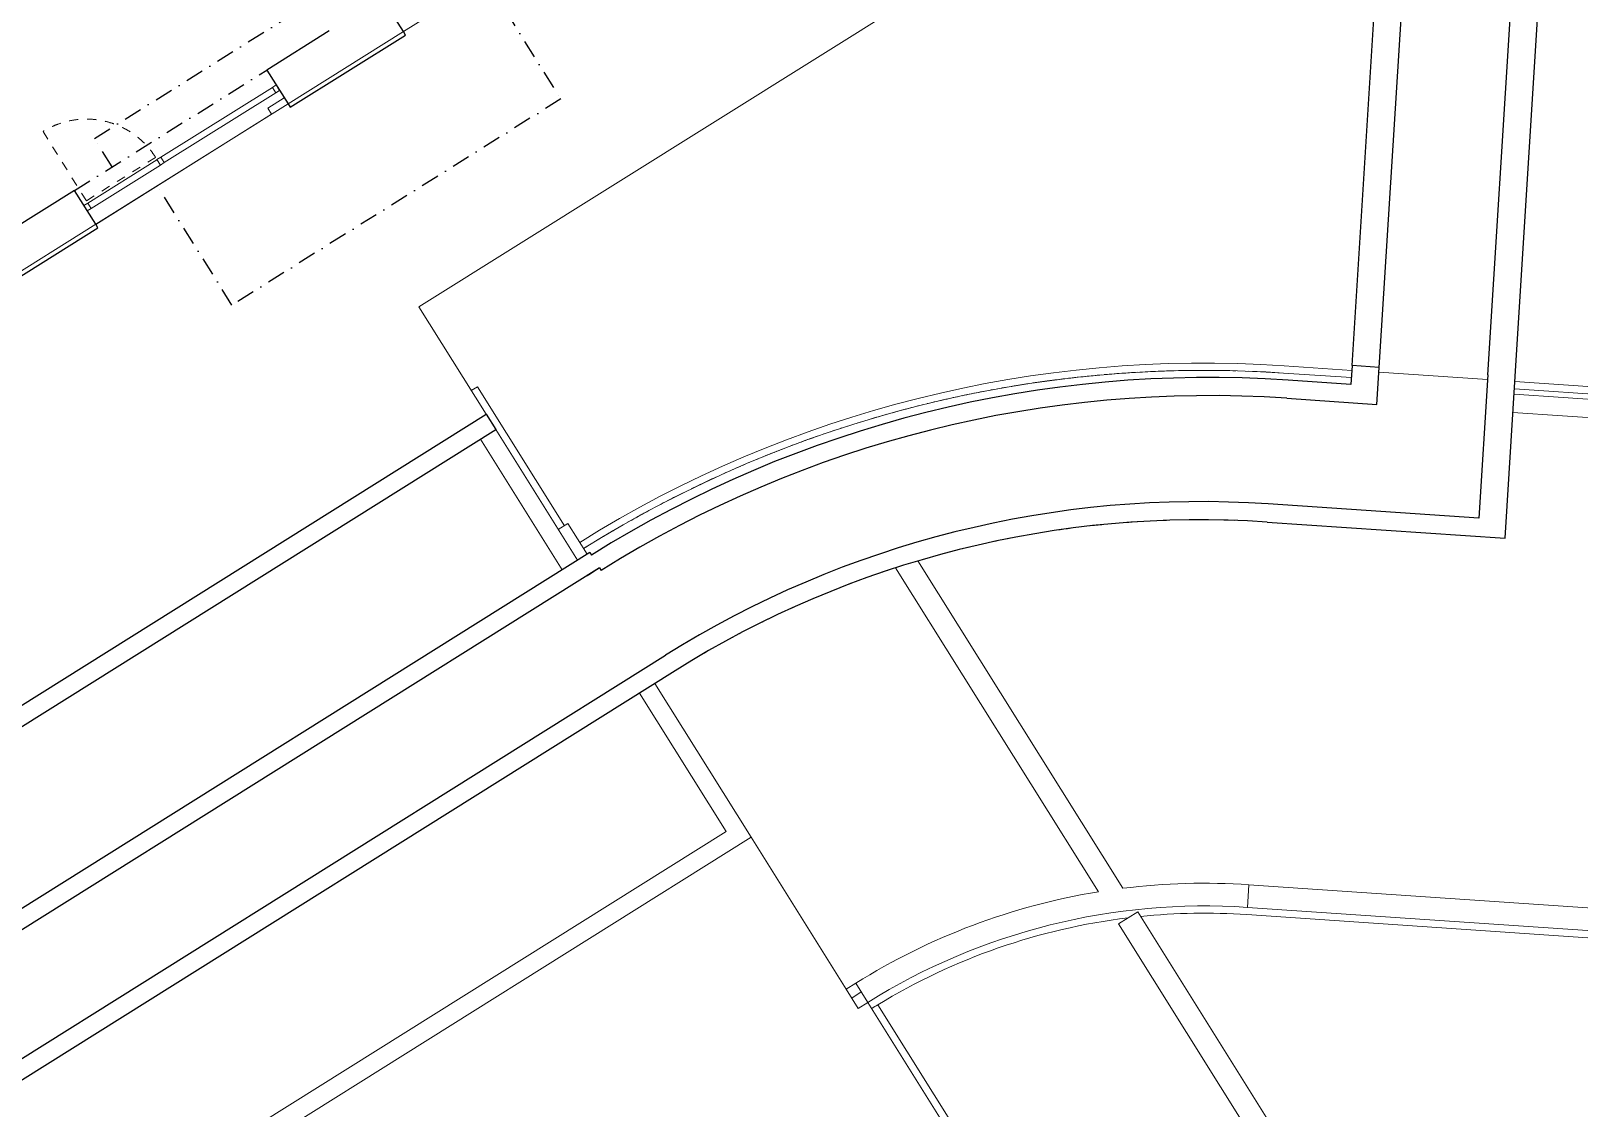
# Model space of a CAD drawing. Header units: millimetres. Extents: x -10647 to 220459, y -5491 to 72638.
# Drawn here: x 153865 to 170923, y 43317 to 55183 of the extents above; entities that cross this region are included whole.
import ezdxf

# ---------------------------------------------------------------- set-up
doc = ezdxf.new("R2010")
doc.units = ezdxf.units.MM
doc.linetypes.add('HA_Dash_2mm-S1mm', pattern=[200, 100, -100])
doc.linetypes.add('HA_DashDot_4mm-S1mm', pattern=[400, 200, -100, 0, -100])
for name, color, linetype, lineweight in [('A-DOOR-____-OTLN', 9, 'Continuous', 9), ('A-FLOR-____-OTLN', 9, 'Continuous', 9), ('A-FLOR-____-OVHD', 9, 'HA_DashDot_4mm-S1mm', 25), ('A-GLAZ-CURT-MCUT', 9, 'Continuous', 5), ('A-GLAZ-CURT-OTLN', 9, 'Continuous', 5), ('A-GLAZ-CWMG-MCUT', 9, 'Continuous', 5), ('A-GLAZ-CWMG-OTLN', 9, 'Continuous', 5), ('A-WALL-____-MCUT', 9, 'Continuous', 25), ('A-WALL-____-OTLN', 9, 'Continuous', 9), ('I-WALL-____-MCUT', 9, 'Continuous', 25), ('I-WALL-____-OTLN', 9, 'Continuous', 9), ('S-BEAM-____-OTLN', 9, 'Continuous', 9)]:
    doc.layers.add(name, color=color, linetype=linetype, lineweight=lineweight)

# ---------------------------------------------------------------- blocks, each defined once
blk = doc.blocks.new('Systémový panel - Sklo-1479875-schema POHLEDU D_130_6300')
at = {"layer": 'A-GLAZ-CURT-MCUT'}
for p, q in [((725, 70), (-725, 70)), ((-725, 70), (-725, 0)), ((-725, 0), (725, 0)), ((725, 0), (725, 70))]:
    blk.add_line(p, q, dxfattribs=at)
blk = doc.blocks.new('Obdélníková příčel - 50x70mm EXT-1479396-schema POHLEDU D_130_6300')
at = {"layer": 'A-GLAZ-CWMG-MCUT'}
for p, q in [((-50, 0), (0, 0)), ((-50, -70), (-50, 0)), ((0, 0), (0, -70)), ((0, -70), (-50, -70))]:
    blk.add_line(p, q, dxfattribs=at)
blk = doc.blocks.new('Obdélníková příčel - 50x70mm EXT-1479397-schema POHLEDU D_130_6300')
at = {"layer": 'A-GLAZ-CWMG-MCUT'}
for p, q in [((0, 0), (-50, 0)), ((-50, 0), (-50, -70)), ((0, -70), (0, 0)), ((-50, -70), (0, -70))]:
    blk.add_line(p, q, dxfattribs=at)
blk = doc.blocks.new('ABMV_CW_Single_Swing_Generic - Ex_Glass_SKLOPNE-1529247-schema POHLEDU D_130_6300')
at = {"layer": 'A-DOOR-____-OTLN', "linetype": 'HA_Dash_2mm-S1mm', "lineweight": 5}
for p in [(-450, -30), (450, -930)]:
    blk.add_line(p, (450, -30), dxfattribs=at)
blk.add_arc((450, -30), 900, 180, 270, dxfattribs=at)
blk = doc.blocks.new('Obdélníková příčel - 50x70mm EXT-1479461-schema POHLEDU D_130_6300')
at = {"layer": 'A-GLAZ-CWMG-OTLN'}
for p, q in [((-22464, 53287), (-21702, 53765)), ((-22427, 53228), (-21665, 53706))]:
    blk.add_line(p, q, dxfattribs=at)
blk = doc.blocks.new('Obdélníková příčel - 50x70mm EXT-1479394-schema POHLEDU D_130_6300')
at = {"layer": 'A-GLAZ-CWMG-MCUT'}
for p, q in [((-25, 0), (25, 0)), ((-25, -70), (-25, 0)), ((25, 0), (25, -70)), ((25, -70), (-25, -70))]:
    blk.add_line(p, q, dxfattribs=at)
blk = doc.blocks.new('185-01_OBJEKT D_Central_rvt-5-schema POHLEDU D_130_6300')
at = {"layer": 'A-FLOR-____-OTLN'}
for p, q in [((-20482, 54333), (-20300, 54448)), ((-22376, 53052), (-20440, 54265)), ((-20440, 54266), (-20482, 54333)), ((-20440, 54265), (-20440, 54266))]:
    blk.add_line(p, q, dxfattribs=at)
at = {"layer": 'A-FLOR-____-OVHD'}
for p, q in [((-18076, 55747), (-17253, 54434)), ((-22391, 54000), (-20002, 55497)), ((-22610, 53426), (-20492, 54753)), ((-17253, 54434), (-20876, 52164)), ((-22195, 53686), (-22391, 54000)), ((-20876, 52164), (-21699, 53478))]:
    blk.add_line(p, q, dxfattribs=at)
at = {"layer": 'A-WALL-____-MCUT'}
for p, q in [((-18987, 55177), (-19220, 55550)), ((-19805, 55183), (-20492, 54753)), ((-20234, 54342), (-18963, 55138)), ((-18963, 55138), (-18987, 55177)), ((-20492, 54753), (-20258, 54380)), ((-20258, 54380), (-20234, 54342)), ((-22610, 53426), (-23310, 52988)), ((-22377, 53053), (-22610, 53426)), ((-22353, 53015), (-22377, 53053)), ((-23942, 52020), (-22353, 53015))]:
    blk.add_line(p, q, dxfattribs=at)
at = {"layer": 'A-WALL-____-MCUT', "lineweight": 9}
for p, q in [((-20258, 54380), (-18987, 55177)), ((-18987, 55177), (-20258, 54380)), ((-23674, 52241), (-22377, 53053)), ((-22377, 53053), (-23674, 52241))]:
    blk.add_line(p, q, dxfattribs=at)
at = {"layer": 'A-DOOR-____-OTLN', "lineweight": 9, "rotation": 212.0611111111105}
blk.add_blockref('ABMV_CW_Single_Swing_Generic - Ex_Glass_SKLOPNE-1529247-schema POHLEDU D_130_6300', (-22083, 53526), dxfattribs=at)
at = {"layer": 'A-GLAZ-CURT-OTLN', "lineweight": 9, "rotation": 212.0611111111105}
blk.add_blockref('Systémový panel - Sklo-1479875-schema POHLEDU D_130_6300', (-21045, 54177), dxfattribs=at)
at = {"layer": 'A-GLAZ-CWMG-OTLN', "lineweight": 9, "rotation": 32.06111111111048}
blk.add_blockref('Obdélníková příčel - 50x70mm EXT-1479397-schema POHLEDU D_130_6300', (-20388, 54588), dxfattribs=at)
at = {"layer": 'A-GLAZ-CWMG-OTLN', "lineweight": 9}
blk.add_blockref('Obdélníková příčel - 50x70mm EXT-1479461-schema POHLEDU D_130_6300', (0, 0), dxfattribs=at)
at = {"layer": 'A-GLAZ-CWMG-OTLN', "lineweight": 9, "extrusion": (0, 0, -1), "rotation": 327.9388888888895}
for name, p in [('Obdélníková příčel - 50x70mm EXT-1479394-schema POHLEDU D_130_6300', (21681, 53779)), ('Obdélníková příčel - 50x70mm EXT-1479396-schema POHLEDU D_130_6300', (22507, 53261))]:
    blk.add_blockref(name, p, dxfattribs=at)

msp = doc.modelspace()

# ---------------------------------------------------------------- linework, layer by layer
at = {"layer": 'A-FLOR-____-OTLN'}
for p, q in [((158140, 52144), (167042, 57720)), ((160088, 56504), (157969, 55176)), ((156698, 54381), (154579, 53053)), ((158880, 50961), (158140, 52144)), ((168415, 51364), (167668, 51415)), ((169916, 51342), (168719, 51423)), ((173538, 51016), (170211, 51242)), ((173520, 50756), (170194, 50981)), ((163639, 49345), (165898, 45739)), ((159995, 49182), (159995, 49182)), ((165628, 45700), (163393, 49267)), ((161800, 46301), (162848, 44627)), ((167286, 45778), (173155, 45379)), ((162848, 44627), (162954, 44693)), ((162981, 44415), (162848, 44627)), ((163015, 44596), (162909, 44529)), ((163087, 44481), (162981, 44415)), ((173610, 27680), (163087, 44481))]:
    msp.add_line(p, q, dxfattribs=at)
for centre, radius, start, end in [((166795, 38544), 12900, 86.1173, 122.0214), ((166748, 38898), 10900, 99.2479, 100.1221), ((166748, 38898), 10900, 97.3721, 98.2368), ((166748, 38898), 10900, 95.4963, 96.3481), ((166748, 38898), 10900, 93.6205, 94.4535), ((166748, 38898), 10900, 91.7447, 92.548), ((166748, 38898), 10900, 89.8689, 90.6188), ((166748, 38898), 10900, 87.9931, 88.6181), ((166748, 38898), 10900, 102.9996, 103.8865), ((166748, 38898), 10900, 101.1237, 102.0051), ((166748, 38898), 10900, 104.8754, 105.7669), ((166795, 38544), 12625, 121.8612, 122.5878), ((166748, 38898), 10900, 108.4045, 109.229), ((166748, 38898), 10900, 112.0848, 112.8997), ((166748, 38898), 10900, 110.2429, 111.0651), ((166748, 38898), 10900, 113.9323, 114.7332), ((166748, 38898), 10900, 115.7903, 116.566), ((166748, 38898), 10900, 117.6716, 118.3982), ((166748, 38898), 10900, 119.6226, 120.2299), ((166795, 38544), 7250, 86.1173, 97.1049), ((166795, 38544), 7250, 99.2656, 121.9903)]:
    msp.add_arc(centre, radius, start, end, dxfattribs=at)
at = {"layer": 'A-WALL-____-MCUT'}
for p, q in [((168423, 51496), (169016, 60988)), ((168722, 51477), (169315, 60969)), ((169920, 51396), (170523, 61045)), ((170219, 51377), (170803, 60725)), ((144325, 41845), (158880, 50961)), ((158880, 50961), (158987, 50792)), ((144431, 41675), (158987, 50792)), ((160024, 49437), (145333, 40235)), ((160024, 49437), (160041, 49409)), ((160131, 49267), (145439, 40065)), ((160131, 49267), (160148, 49240)), ((146076, 39048), (160856, 48305)), ((146183, 38879), (160962, 48136))]:
    msp.add_line(p, q, dxfattribs=at)
for centre, radius in [((166849, 38541), 12825), ((166849, 38541), 12625), ((166748, 38898), 11100), ((166748, 38898), 10900)]:
    msp.add_arc(centre, radius, 86.1173, 122.0612, dxfattribs=at)
at = {"layer": 'A-WALL-____-OTLN'}
for p, q in [((167674, 51494), (168420, 51444)), ((158717, 51222), (158785, 51264)), ((158785, 51264), (159744, 49733)), ((170216, 51322), (173543, 51096)), ((159719, 49245), (158817, 50686)), ((158987, 50792), (159889, 49352)), ((160738, 47996), (161800, 46301)), ((161524, 46364), (160569, 47889)), ((147138, 37353), (161524, 46364)), ((161800, 46301), (147244, 37184)), ((167269, 45528), (167286, 45778)), ((165849, 45347), (166061, 45479)), ((166061, 45479), (177241, 27629)), ((173133, 45050), (167263, 45448)), ((173138, 45130), (167269, 45528)), ((177010, 27527), (165849, 45347)), ((162954, 44693), (163087, 44481)), ((163197, 44456), (174583, 26277))]:
    msp.add_line(p, q, dxfattribs=at)
for centre, radius, start, end in [((166795, 38544), 12980, 86.1173, 122.0216), ((166795, 38544), 12900, 96.8515, 97.6431), ((166795, 38544), 12900, 95.7026, 96.6629), ((166795, 38544), 12900, 95.0625, 95.8468), ((166795, 38544), 12900, 93.9275, 94.9053), ((166795, 38544), 12900, 93.2734, 94.0451), ((166795, 38544), 12900, 92.1423, 93.1477), ((166795, 38544), 12900, 91.4844, 92.233), ((166795, 38544), 12900, 90.3348, 91.39), ((166795, 38544), 12900, 89.6954, 90.3983), ((166795, 38544), 12900, 88.4604, 89.6324), ((166795, 38544), 12900, 86.1173, 87.8534), ((166795, 38544), 12900, 101.0027, 101.936), ((166795, 38544), 12900, 100.3874, 101.2267), ((166795, 38544), 12900, 99.2385, 100.1783), ((166795, 38544), 12900, 98.6406, 99.436), ((166795, 38544), 12900, 97.4722, 98.4206), ((166795, 38544), 12900, 104.5272, 105.4515), ((166795, 38544), 12900, 103.955, 104.8042), ((166795, 38544), 12900, 102.7655, 103.6937), ((166795, 38544), 12900, 102.1712, 103.016), ((166795, 38544), 12900, 107.5225, 108.3785), ((166795, 38544), 12900, 106.2881, 107.2093), ((166795, 38544), 12900, 105.7387, 106.5917), ((166795, 38544), 12900, 109.8084, 110.725), ((166795, 38544), 12900, 109.3063, 110.1649), ((166795, 38544), 12900, 108.0485, 108.9671), ((166795, 38544), 12900, 111.5679, 112.4829), ((166795, 38544), 12900, 111.09, 111.9509), ((166795, 38544), 12900, 113.3272, 114.2409), ((166795, 38544), 12900, 112.8738, 113.7367), ((166795, 38544), 12900, 115.0862, 115.9989), ((166795, 38544), 12900, 114.6576, 115.5222), ((166795, 38544), 12900, 116.8451, 117.757), ((166795, 38544), 12900, 116.4414, 117.3075), ((166795, 38544), 12900, 118.6037, 119.5151), ((166795, 38544), 12900, 118.2251, 119.0926), ((166795, 38544), 12900, 120.3623, 121.2733), ((166795, 38544), 12900, 120.0089, 120.8776), ((166795, 38544), 12900, 121.7927, 122.0214), ((166748, 38898), 10900, 106.865, 106.9869), ((166795, 38544), 7000, 86.1173, 121.9897), ((166795, 38544), 6920, 97.0011, 121.3243), ((166795, 38544), 6920, 86.1173, 95.8317), ((166795, 38544), 6920, 121.3245, 121.9869)]:
    msp.add_arc(centre, radius, start, end, dxfattribs=at)
at = {"layer": 'I-WALL-____-MCUT'}
for p, q in [((168423, 51496), (168410, 51289)), ((168722, 51477), (168423, 51496)), ((168697, 51069), (168722, 51477)), ((169920, 51396), (169821, 49815)), ((170108, 49595), (170219, 51377)), ((168410, 51289), (167718, 51336)), ((167704, 51137), (168697, 51069)), ((169821, 49815), (167499, 49973)), ((167486, 49773), (170108, 49595))]:
    msp.add_line(p, q, dxfattribs=at)
at = {"layer": 'I-WALL-____-OTLN'}
msp.add_line((170207, 51181), (173519, 50956), dxfattribs=at)
at = {"layer": 'S-BEAM-____-OTLN'}
for q in [(159676, 49691), (159995, 49418)]:
    msp.add_line((159782, 49757), q, dxfattribs=at)

# ---------------------------------------------------------------- block references
at = {"color": 50, "lineweight": 5}
msp.add_blockref('185-01_OBJEKT D_Central_rvt-5-schema POHLEDU D_130_6300', (176956, 0), dxfattribs=at)

doc.saveas('drawing.dxf')
